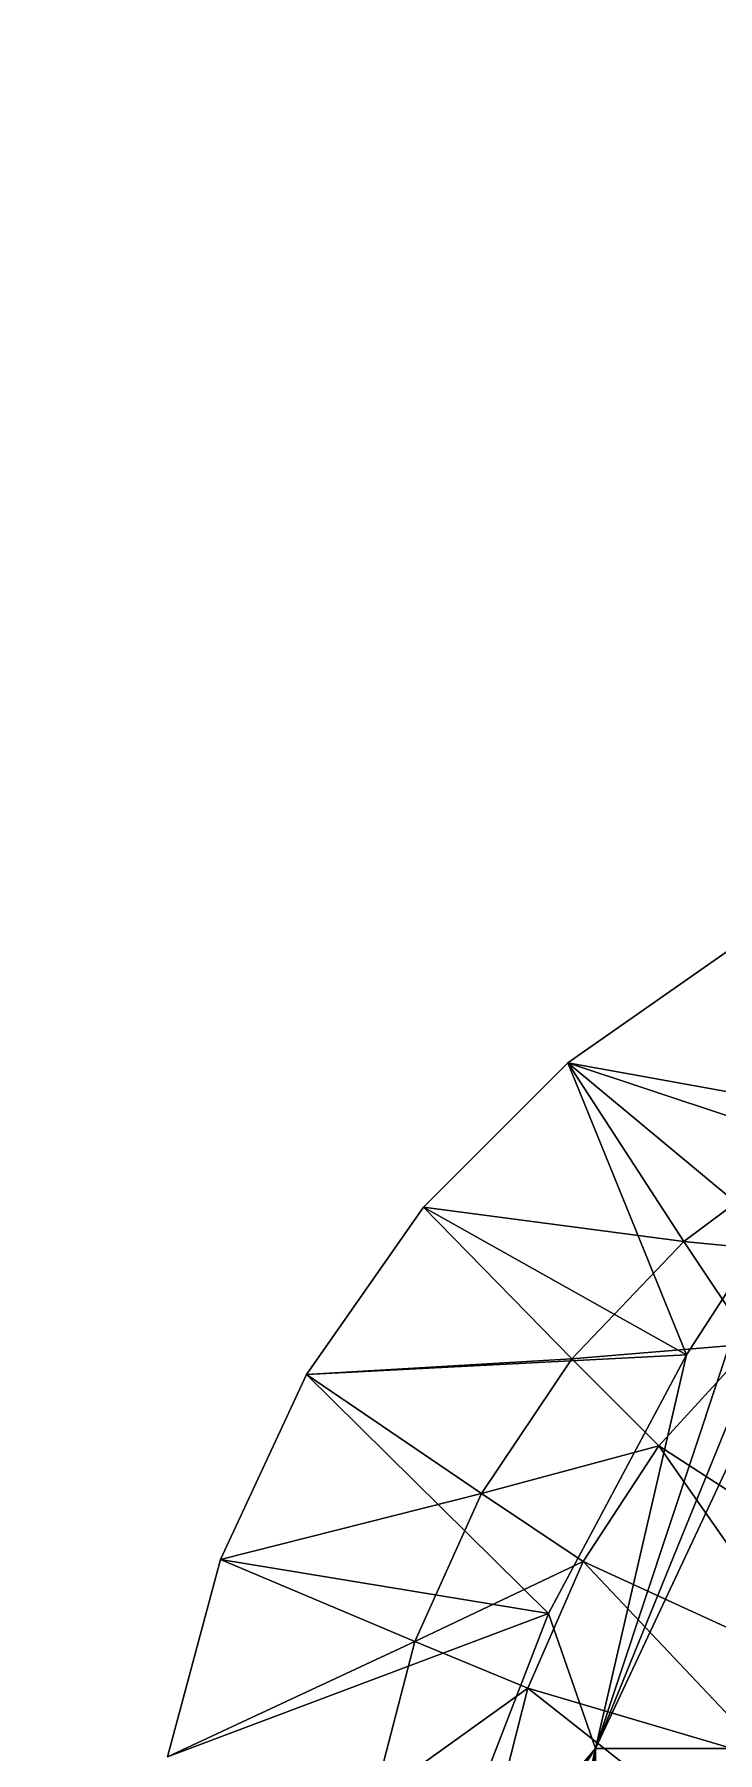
# Model space of a CAD drawing. Header units: inches. Extents: x 0 to 46333, y 12439 to 30520.
# Drawn here: x 17493.4 to 17515.7, y 16790.6 to 16846.5 of the extents above; entities that cross this region are included whole.
import ezdxf

# ---------------------------------------------------------------- set-up
doc = ezdxf.new("R2010")
doc.units = ezdxf.units.IN
doc.header["$MEASUREMENT"] = 0
doc.layers.add('DLX_FL1_LUM', color=7, linetype='Continuous', true_color=0xffd400)
doc.layers.add('DOOR', color=2, linetype='Continuous', lineweight=0)
doc.layers.add('v.p', color=7, linetype='Continuous')

# ---------------------------------------------------------------- blocks, each defined once
blk = doc.blocks.new('first floor civil')
at = {"layer": 'DOOR', "color": 9}
blk.add_arc((599835.371, 123266.195), 900, 270, 0, dxfattribs=at)

msp = doc.modelspace()

# ---------------------------------------------------------------- linework, layer by layer
at = {"layer": 'DLX_FL1_LUM'}
for points in [[(17516.249, 16816.844, 0), (17510.81, 16813.036, 0)], [(17510.81, 16813.036, 0), (17516.249, 16816.844, 0)], [(17522.823, 16814.451, 0), (17511.71, 16790.74, 0)], [(17511.71, 16790.74, 0), (17522.823, 16814.451, 0)], [(17510.81, 16813.036, 0), (17506.114, 16808.342, 0)], [(17506.114, 16808.342, 0), (17510.81, 16813.036, 0)], [(17514.58, 16807.235, 0), (17510.81, 16813.036, 0)], [(17518.811, 16810.388, 0), (17510.81, 16813.036, 0)], [(17510.81, 16813.036, 0), (17514.58, 16807.235, 0)], [(17510.81, 16813.036, 0), (17518.811, 16810.388, 0)], [(17520.099, 16811.362, 0), (17510.81, 16813.036, 0)], [(17510.81, 16813.036, 0), (17514.668, 16803.543, 0)], [(17517.312, 16807.633, 0), (17510.81, 16813.036, 0)], [(17510.81, 16813.036, 0), (17520.099, 16811.362, 0)], [(17514.668, 16803.543, 0), (17510.81, 16813.036, 0)], [(17510.81, 16813.036, 0), (17517.312, 16807.633, 0)], [(17511.71, 16790.74, 0), (17520.099, 16811.362, 0)], [(17520.099, 16811.362, 0), (17511.71, 16790.74, 0)], [(17518.811, 16810.388, 0), (17514.58, 16807.235, 0)], [(17514.58, 16807.235, 0), (17518.811, 16810.388, 0)], [(17506.114, 16808.342, 0), (17502.306, 16802.903, 0)], [(17502.306, 16802.903, 0), (17506.114, 16808.342, 0)], [(17510.94, 16803.414, 0), (17506.114, 16808.342, 0)], [(17514.58, 16807.235, 0), (17506.114, 16808.342, 0)], [(17506.114, 16808.342, 0), (17510.94, 16803.414, 0)], [(17506.114, 16808.342, 0), (17514.58, 16807.235, 0)], [(17506.114, 16808.342, 0), (17514.668, 16803.543, 0)], [(17514.668, 16803.543, 0), (17506.114, 16808.342, 0)], [(17517.312, 16807.633, 0), (17511.71, 16790.74, 0)], [(17511.71, 16790.74, 0), (17517.312, 16807.633, 0)], [(17517.312, 16807.633, 0), (17514.668, 16803.543, 0)], [(17514.668, 16803.543, 0), (17517.312, 16807.633, 0)], [(17514.58, 16807.235, 0), (17510.94, 16803.414, 0)], [(17510.94, 16803.414, 0), (17514.58, 16807.235, 0)], [(17514.58, 16807.235, 0), (17516.803, 16803.897, 0)], [(17520.348, 16806.663, 0), (17514.58, 16807.235, 0)], [(17514.58, 16807.235, 0), (17520.348, 16806.663, 0)], [(17516.803, 16803.897, 0), (17514.58, 16807.235, 0)], [(17516.803, 16803.897, 0), (17510.94, 16803.414, 0)], [(17510.94, 16803.414, 0), (17516.803, 16803.897, 0)], [(17513.762, 16800.585, 0), (17516.803, 16803.897, 0)], [(17516.803, 16803.897, 0), (17513.762, 16800.585, 0)], [(17514.668, 16803.543, 0), (17502.306, 16802.903, 0)], [(17502.306, 16802.903, 0), (17514.668, 16803.543, 0)], [(17510.94, 16803.414, 0), (17502.306, 16802.903, 0)], [(17502.306, 16802.903, 0), (17510.94, 16803.414, 0)], [(17510.94, 16803.414, 0), (17507.996, 16799.036, 0)], [(17507.996, 16799.036, 0), (17510.94, 16803.414, 0)], [(17514.668, 16803.543, 0), (17510.181, 16795.135, 0)], [(17510.181, 16795.135, 0), (17514.668, 16803.543, 0)], [(17510.94, 16803.414, 0), (17513.762, 16800.585, 0)], [(17513.762, 16800.585, 0), (17510.94, 16803.414, 0)], [(17514.668, 16803.543, 0), (17511.71, 16790.74, 0)], [(17511.71, 16790.74, 0), (17514.668, 16803.543, 0)], [(17502.306, 16802.903, 0), (17499.501, 16796.886, 0)], [(17499.501, 16796.886, 0), (17502.306, 16802.903, 0)], [(17507.996, 16799.036, 0), (17502.306, 16802.903, 0)], [(17502.306, 16802.903, 0), (17507.996, 16799.036, 0)], [(17502.306, 16802.903, 0), (17510.181, 16795.135, 0)], [(17510.181, 16795.135, 0), (17502.306, 16802.903, 0)], [(17513.762, 16800.585, 0), (17507.996, 16799.036, 0)], [(17507.996, 16799.036, 0), (17513.762, 16800.585, 0)], [(17511.305, 16796.818, 0), (17513.762, 16800.585, 0)], [(17513.762, 16800.585, 0), (17511.305, 16796.818, 0)], [(17518.799, 16793.381, 0), (17513.762, 16800.585, 0)], [(17520.703, 16796.1, 0), (17513.762, 16800.585, 0)], [(17513.762, 16800.585, 0), (17518.799, 16793.381, 0)], [(17513.762, 16800.585, 0), (17520.703, 16796.1, 0)], [(17507.996, 16799.036, 0), (17499.501, 16796.886, 0)], [(17499.501, 16796.886, 0), (17507.996, 16799.036, 0)], [(17507.996, 16799.036, 0), (17505.829, 16794.224, 0)], [(17505.829, 16794.224, 0), (17507.996, 16799.036, 0)], [(17507.996, 16799.036, 0), (17511.305, 16796.818, 0)], [(17511.305, 16796.818, 0), (17507.996, 16799.036, 0)], [(17499.501, 16796.886, 0), (17497.783, 16790.473, 0)], [(17497.783, 16790.473, 0), (17499.501, 16796.886, 0)], [(17505.829, 16794.224, 0), (17499.501, 16796.886, 0)], [(17499.501, 16796.886, 0), (17505.829, 16794.224, 0)], [(17510.181, 16795.135, 0), (17499.501, 16796.886, 0)], [(17499.501, 16796.886, 0), (17510.181, 16795.135, 0)], [(17511.305, 16796.818, 0), (17505.829, 16794.224, 0)], [(17505.829, 16794.224, 0), (17511.305, 16796.818, 0)], [(17509.5, 16792.699, 0), (17511.305, 16796.818, 0)], [(17511.305, 16796.818, 0), (17509.5, 16792.699, 0)], [(17517.396, 16790.373, 0), (17511.305, 16796.818, 0)], [(17518.799, 16793.381, 0), (17511.305, 16796.818, 0)], [(17511.305, 16796.818, 0), (17517.396, 16790.373, 0)], [(17511.305, 16796.818, 0), (17518.799, 16793.381, 0)], [(17510.181, 16795.135, 0), (17497.783, 16790.473, 0)], [(17497.783, 16790.473, 0), (17510.181, 16795.135, 0)], [(17510.181, 16795.135, 0), (17505.818, 16783.858, 0)], [(17505.818, 16783.858, 0), (17510.181, 16795.135, 0)], [(17510.181, 16795.135, 0), (17511.71, 16790.74, 0)], [(17511.71, 16790.74, 0), (17510.181, 16795.135, 0)], [(17505.829, 16794.224, 0), (17497.783, 16790.473, 0)], [(17497.783, 16790.473, 0), (17505.829, 16794.224, 0)], [(17505.829, 16794.224, 0), (17504.507, 16789.117, 0)], [(17504.507, 16789.117, 0), (17505.829, 16794.224, 0)], [(17505.829, 16794.224, 0), (17509.5, 16792.699, 0)], [(17509.5, 16792.699, 0), (17505.829, 16794.224, 0)], [(17509.5, 16792.699, 0), (17504.507, 16789.117, 0)], [(17504.507, 16789.117, 0), (17509.5, 16792.699, 0)], [(17508.399, 16788.341, 0), (17509.5, 16792.699, 0)], [(17509.5, 16792.699, 0), (17508.399, 16788.341, 0)], [(17516.537, 16787.166, 0), (17509.5, 16792.699, 0)], [(17517.396, 16790.373, 0), (17509.5, 16792.699, 0)], [(17509.5, 16792.699, 0), (17516.537, 16787.166, 0)], [(17509.5, 16792.699, 0), (17517.396, 16790.373, 0)], [(17503.864, 16756.118, 0), (17511.71, 16790.74, 0)], [(17511.71, 16790.74, 0), (17503.864, 16756.118, 0)], [(17504.711, 16780.097, 0), (17511.71, 16790.74, 0)], [(17511.71, 16790.74, 0), (17504.711, 16780.097, 0)], [(17505.818, 16783.858, 0), (17511.71, 16790.74, 0)], [(17511.71, 16790.74, 0), (17505.818, 16783.858, 0)], [(17511.71, 16790.74, 0), (17507.5, 16756.118, 0)], [(17507.5, 16756.118, 0), (17511.71, 16790.74, 0)], [(17511.71, 16790.74, 0), (17511.978, 16756.118, 0)], [(17518.25, 16790.74, 0), (17511.71, 16790.74, 0)], [(17511.978, 16756.118, 0), (17511.71, 16790.74, 0)], [(17511.71, 16790.74, 0), (17518.25, 16790.74, 0)]]:
    msp.add_polyline3d(points, dxfattribs=at)

# ---------------------------------------------------------------- block references
at = {"layer": 'v.p', "color": 1, "linetype": 'Continuous'}
msp.add_blockref('first floor civil', (-582715.148, -105895.118), dxfattribs=at)

doc.saveas('drawing.dxf')
